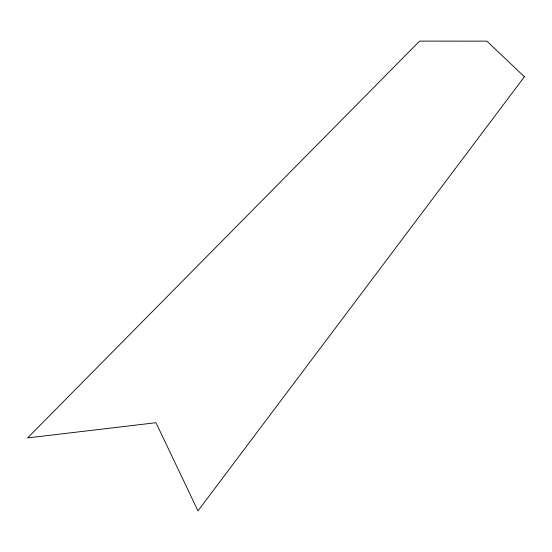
<?xml version="1.0" encoding="UTF-8"?>
<svg xmlns="http://www.w3.org/2000/svg" width="552" height="552" viewBox="0 0 552 552"><rect width="100%" height="100%" fill="white"/><g stroke="black" fill="none" stroke-linecap="round" stroke-linejoin="round"><path stroke-width="0.83" d="M524.4 76.762L197.968 510.883L155.975 422.708L27.6 437.922L419.561 41.117L486.871 41.131L524.4 76.762"/></g></svg>
